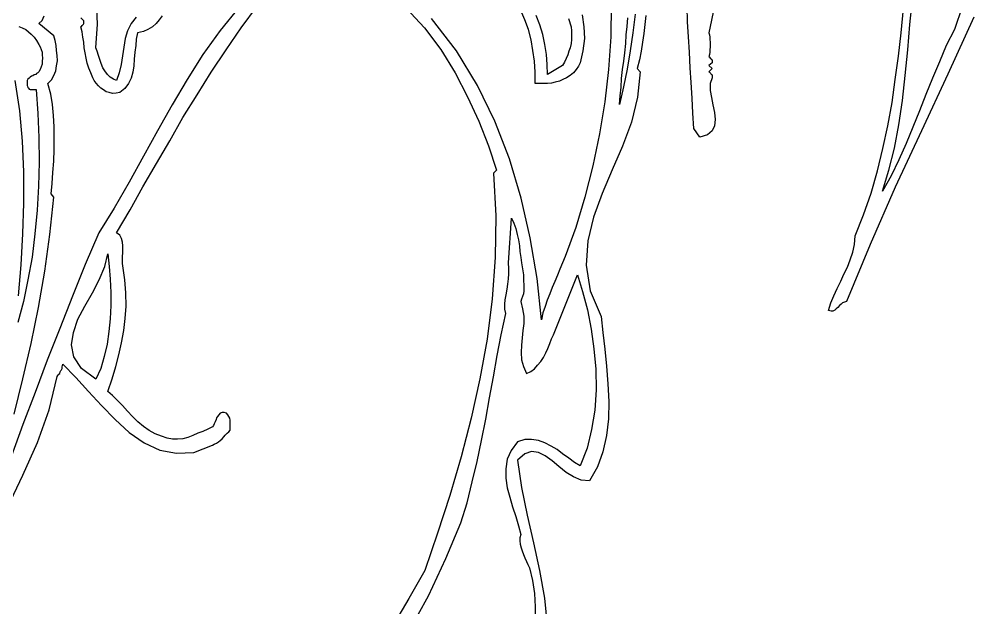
# Model space of a CAD drawing. Extents: x 0.03 to 4.81, y 0.03 to 9.13.
# Drawn here: x 2.317 to 4.418, y 3.101 to 4.398 of the extents above; entities that cross this region are included whole.
import ezdxf

# ---------------------------------------------------------------- set-up
doc = ezdxf.new("R2010")
doc.units = 0
doc.layers.add('1', color=7, linetype='Continuous')

msp = doc.modelspace()

# ---------------------------------------------------------------- linework, layer by layer
for points in [[(3.556, 4.407), (3.56, 4.381), (3.561, 4.355), (3.558, 4.328), (3.552, 4.302), (3.548, 4.294), (3.543, 4.287), (3.537, 4.28), (3.53, 4.274), (3.522, 4.269), (3.514, 4.265), (3.506, 4.261), (3.497, 4.259), (3.489, 4.257), (3.48, 4.256), (3.453, 4.256), (3.453, 4.281), (3.451, 4.305), (3.448, 4.329), (3.444, 4.352), (3.438, 4.375), (3.43, 4.396), (3.421, 4.417)], [(3.847, 4.427), (3.835, 4.368), (3.836, 4.363), (3.837, 4.358), (3.837, 4.353), (3.838, 4.347), (3.838, 4.342), (3.838, 4.336), (3.837, 4.331), (3.837, 4.325), (3.836, 4.32), (3.835, 4.315), (3.836, 4.314), (3.838, 4.312), (3.839, 4.311), (3.84, 4.31), (3.842, 4.308), (3.842, 4.306), (3.842, 4.304), (3.842, 4.302), (3.835, 4.296), (3.842, 4.289), (3.835, 4.282), (3.836, 4.281), (3.838, 4.28), (3.839, 4.278), (3.84, 4.277), (3.842, 4.275), (3.842, 4.273), (3.842, 4.271), (3.842, 4.269), (3.838, 4.256), (3.838, 4.241), (3.841, 4.225), (3.844, 4.209), (3.847, 4.192), (3.849, 4.177), (3.847, 4.163), (3.842, 4.152), (3.832, 4.143), (3.815, 4.138), (3.802, 4.157), (3.8, 4.191), (3.798, 4.224), (3.796, 4.258), (3.794, 4.291), (3.792, 4.325), (3.79, 4.359), (3.788, 4.392), (3.787, 4.426)], [(4.418, 4.402), (4.361, 4.277), (4.303, 4.152), (4.245, 4.028), (4.19, 3.902), (4.138, 3.776), (4.133, 3.775), (4.129, 3.773), (4.126, 3.77), (4.122, 3.767), (4.119, 3.763), (4.115, 3.76), (4.112, 3.757), (4.108, 3.755), (4.104, 3.755), (4.098, 3.756), (4.103, 3.773), (4.11, 3.789), (4.117, 3.805), (4.125, 3.821), (4.132, 3.836), (4.14, 3.852), (4.146, 3.868), (4.152, 3.885), (4.155, 3.902), (4.157, 3.921), (4.175, 3.967), (4.192, 4.015), (4.206, 4.064), (4.218, 4.113), (4.229, 4.163), (4.238, 4.214), (4.245, 4.265), (4.252, 4.316), (4.258, 4.368), (4.263, 4.421)], [(2.632, 4.405), (2.626, 4.396), (2.619, 4.388), (2.611, 4.381), (2.601, 4.375), (2.591, 4.371), (2.578, 4.368), (2.575, 4.354), (2.574, 4.34), (2.572, 4.325), (2.571, 4.31), (2.57, 4.295), (2.568, 4.281), (2.564, 4.268), (2.558, 4.256), (2.55, 4.245), (2.539, 4.236), (2.531, 4.235), (2.523, 4.234), (2.516, 4.236), (2.509, 4.238), (2.503, 4.242), (2.497, 4.246), (2.492, 4.251), (2.487, 4.257), (2.483, 4.263), (2.48, 4.269), (2.475, 4.28), (2.471, 4.29), (2.467, 4.301), (2.465, 4.312), (2.463, 4.324), (2.461, 4.335), (2.46, 4.347), (2.458, 4.358), (2.456, 4.37), (2.453, 4.381), (2.455, 4.382), (2.456, 4.384), (2.458, 4.385), (2.459, 4.387), (2.46, 4.388), (2.46, 4.39), (2.46, 4.392), (2.46, 4.394), (2.453, 4.401)], [(3.696, 4.406), (3.694, 4.386), (3.692, 4.366), (3.689, 4.347), (3.686, 4.327), (3.682, 4.308), (3.677, 4.289), (3.684, 4.282), (3.678, 4.226), (3.665, 4.171), (3.645, 4.118), (3.622, 4.066), (3.6, 4.014), (3.581, 3.962), (3.569, 3.91), (3.565, 3.856), (3.574, 3.8), (3.598, 3.743), (3.602, 3.708), (3.606, 3.671), (3.61, 3.634), (3.613, 3.595), (3.615, 3.556), (3.614, 3.518), (3.61, 3.481), (3.602, 3.445), (3.59, 3.412), (3.572, 3.381), (3.554, 3.383), (3.537, 3.39), (3.521, 3.4), (3.505, 3.413), (3.49, 3.425), (3.475, 3.436), (3.46, 3.444), (3.445, 3.446), (3.43, 3.441), (3.414, 3.427), (3.423, 3.367), (3.435, 3.306), (3.449, 3.245), (3.462, 3.184), (3.473, 3.123), (3.479, 3.063)]]:
    msp.add_lwpolyline(points)
at = {"layer": '1'}
for points in [[(2.575, 4.402), (2.564, 4.388), (2.556, 4.372), (2.551, 4.355), (2.548, 4.336), (2.545, 4.317), (2.542, 4.298), (2.538, 4.28), (2.532, 4.263), (2.525, 4.266), (2.518, 4.27), (2.512, 4.276), (2.506, 4.284), (2.502, 4.291), (2.498, 4.3), (2.495, 4.309), (2.492, 4.318), (2.489, 4.327), (2.486, 4.335), (2.49, 4.387), (2.488, 4.436)], [(4.392, 4.425), (4.375, 4.375), (4.357, 4.34), (4.342, 4.304), (4.327, 4.268), (4.312, 4.232), (4.298, 4.196), (4.284, 4.16), (4.269, 4.124), (4.253, 4.088), (4.236, 4.053), (4.217, 4.019), (4.231, 4.065), (4.243, 4.114), (4.253, 4.165), (4.261, 4.219), (4.267, 4.274), (4.273, 4.33), (4.277, 4.386), (4.283, 4.442)], [(2.293, 3.324), (2.326, 3.394), (2.358, 3.466), (2.384, 3.538), (2.401, 3.611), (2.403, 3.613), (2.405, 3.616), (2.407, 3.618), (2.408, 3.621), (2.409, 3.624), (2.411, 3.626), (2.412, 3.629), (2.412, 3.632), (2.413, 3.635), (2.414, 3.638), (2.442, 3.609), (2.47, 3.578), (2.499, 3.547), (2.529, 3.516), (2.56, 3.488), (2.593, 3.465), (2.627, 3.449), (2.664, 3.442), (2.702, 3.444), (2.743, 3.46), (2.747, 3.462), (2.752, 3.464), (2.756, 3.467), (2.76, 3.47), (2.764, 3.474), (2.768, 3.478), (2.771, 3.482), (2.775, 3.486), (2.779, 3.489), (2.782, 3.493), (2.782, 3.497), (2.782, 3.502), (2.782, 3.506), (2.782, 3.511), (2.782, 3.515), (2.781, 3.519), (2.779, 3.523), (2.777, 3.527), (2.774, 3.53), (2.769, 3.532), (2.764, 3.532), (2.76, 3.53), (2.757, 3.527), (2.754, 3.523), (2.752, 3.52), (2.751, 3.516), (2.749, 3.511), (2.747, 3.507), (2.745, 3.503), (2.743, 3.5), (2.733, 3.495), (2.722, 3.49), (2.711, 3.486), (2.7, 3.481), (2.689, 3.477), (2.678, 3.474), (2.666, 3.473), (2.655, 3.473), (2.643, 3.475), (2.631, 3.48), (2.617, 3.485), (2.604, 3.492), (2.591, 3.501), (2.579, 3.511), (2.567, 3.523), (2.556, 3.535), (2.545, 3.547), (2.534, 3.558), (2.523, 3.569), (2.513, 3.578), (2.522, 3.606), (2.53, 3.633), (2.537, 3.659), (2.543, 3.685), (2.548, 3.712), (2.551, 3.739), (2.553, 3.766), (2.552, 3.795), (2.55, 3.824), (2.546, 3.855), (2.545, 3.86), (2.545, 3.867), (2.545, 3.875), (2.546, 3.883), (2.546, 3.891), (2.546, 3.899), (2.545, 3.907), (2.543, 3.915), (2.539, 3.922), (2.532, 3.927), (2.562, 3.978), (2.59, 4.029), (2.62, 4.08), (2.649, 4.13), (2.678, 4.181), (2.709, 4.231), (2.74, 4.281), (2.773, 4.33), (2.806, 4.379), (2.842, 4.427)], [(2.802, 4.424), (2.76, 4.373), (2.722, 4.32), (2.687, 4.265), (2.654, 4.209), (2.622, 4.152), (2.591, 4.096), (2.56, 4.039), (2.527, 3.982), (2.493, 3.927), (2.463, 3.858), (2.435, 3.788), (2.407, 3.717), (2.379, 3.647), (2.353, 3.576), (2.326, 3.505), (2.3, 3.434)], [(3.169, 4.422), (3.209, 4.379), (3.245, 4.331), (3.277, 4.28), (3.304, 4.227), (3.329, 4.173), (3.35, 4.119), (3.368, 4.065)], [(3.62, 4.43), (3.619, 4.359), (3.614, 4.287), (3.606, 4.216), (3.594, 4.145), (3.58, 4.075), (3.562, 4.006), (3.542, 3.939), (3.519, 3.875), (3.513, 3.861), (3.507, 3.847), (3.502, 3.834), (3.496, 3.82), (3.49, 3.807), (3.485, 3.793), (3.479, 3.779), (3.475, 3.765), (3.47, 3.751), (3.467, 3.736), (3.457, 3.827), (3.442, 3.916), (3.422, 4.004), (3.396, 4.09), (3.364, 4.173), (3.326, 4.252), (3.28, 4.328), (3.225, 4.399)], [(2.307, 3.528), (2.326, 3.606), (2.344, 3.684), (2.36, 3.763), (2.374, 3.843), (2.385, 3.924), (2.394, 4.006), (2.388, 4.013), (2.39, 4.036), (2.392, 4.06), (2.394, 4.085), (2.395, 4.111), (2.395, 4.136), (2.395, 4.161), (2.393, 4.186), (2.391, 4.21), (2.387, 4.233), (2.381, 4.256), (2.389, 4.264), (2.394, 4.274), (2.398, 4.284), (2.4, 4.295), (2.402, 4.306), (2.401, 4.318), (2.4, 4.329), (2.399, 4.34), (2.397, 4.351), (2.394, 4.361), (2.361, 4.388), (2.368, 4.395), (2.373, 4.405)], [(3.532, 4.381), (3.533, 4.372), (3.533, 4.362), (3.533, 4.353), (3.532, 4.344), (3.53, 4.335), (3.527, 4.327), (3.525, 4.319), (3.521, 4.311), (3.517, 4.303), (3.513, 4.296), (3.48, 4.276), (3.479, 4.298), (3.478, 4.32), (3.474, 4.342), (3.47, 4.364), (3.463, 4.385), (3.455, 4.406)], [(3.526, 4.399), (3.532, 4.381)], [(3.673, 4.409), (3.668, 4.368), (3.662, 4.328), (3.655, 4.288), (3.647, 4.249), (3.638, 4.21), (3.64, 4.229), (3.642, 4.248), (3.643, 4.267), (3.645, 4.287), (3.648, 4.305), (3.65, 4.324), (3.652, 4.344), (3.653, 4.363), (3.655, 4.382), (3.657, 4.401)], [(2.317, 4.382), (2.324, 4.379), (2.332, 4.375), (2.338, 4.37), (2.344, 4.365), (2.351, 4.358), (2.356, 4.351), (2.361, 4.342)], [(2.361, 4.342), (2.364, 4.337), (2.366, 4.331), (2.368, 4.325), (2.368, 4.319), (2.369, 4.312), (2.368, 4.305), (2.368, 4.299), (2.366, 4.293), (2.364, 4.287), (2.361, 4.282), (2.359, 4.28), (2.356, 4.278), (2.354, 4.276), (2.351, 4.275), (2.348, 4.273), (2.345, 4.272), (2.342, 4.27), (2.34, 4.268), (2.337, 4.266), (2.335, 4.263), (2.335, 4.26), (2.335, 4.257), (2.335, 4.254), (2.335, 4.252), (2.336, 4.25), (2.337, 4.247), (2.338, 4.246), (2.34, 4.244), (2.342, 4.243), (2.355, 4.243), (2.359, 4.19), (2.361, 4.137), (2.362, 4.083), (2.36, 4.03), (2.357, 3.977), (2.352, 3.925), (2.346, 3.874), (2.337, 3.824), (2.327, 3.776), (2.315, 3.73)], [(2.316, 3.789), (2.322, 3.857), (2.326, 3.925), (2.328, 3.993), (2.328, 4.062), (2.325, 4.129), (2.319, 4.196), (2.309, 4.263)], [(3.368, 4.065), (3.361, 4.059), (3.366, 3.965), (3.365, 3.873), (3.358, 3.782), (3.347, 3.693), (3.331, 3.606), (3.312, 3.519), (3.29, 3.434), (3.265, 3.349), (3.238, 3.266), (3.21, 3.184), (3.175, 3.122), (3.136, 3.056)], [(3.173, 3.046), (3.218, 3.128), (3.256, 3.21), (3.289, 3.289), (3.303, 3.333), (3.314, 3.379), (3.325, 3.424), (3.335, 3.47), (3.344, 3.517), (3.352, 3.564), (3.361, 3.61), (3.369, 3.657), (3.378, 3.703), (3.388, 3.75), (3.386, 3.759), (3.386, 3.77), (3.387, 3.78), (3.389, 3.791), (3.391, 3.803), (3.393, 3.814), (3.394, 3.826), (3.395, 3.837), (3.395, 3.849), (3.394, 3.861), (3.401, 3.96), (3.406, 3.949), (3.41, 3.937), (3.413, 3.924), (3.416, 3.912), (3.418, 3.899), (3.419, 3.886), (3.421, 3.873), (3.423, 3.861), (3.425, 3.848), (3.427, 3.835)], [(2.486, 3.605), (2.455, 3.629), (2.438, 3.654), (2.433, 3.681), (2.437, 3.708), (2.447, 3.737), (2.462, 3.766), (2.479, 3.795), (2.494, 3.824), (2.506, 3.853), (2.513, 3.881), (2.516, 3.853), (2.518, 3.825), (2.519, 3.796), (2.519, 3.767), (2.518, 3.738), (2.515, 3.71), (2.511, 3.682), (2.505, 3.655), (2.497, 3.629), (2.486, 3.605)], [(3.427, 3.835), (3.427, 3.831), (3.427, 3.826), (3.427, 3.82), (3.428, 3.814), (3.428, 3.807), (3.428, 3.8), (3.427, 3.793), (3.425, 3.787), (3.423, 3.781), (3.421, 3.776), (3.425, 3.76), (3.428, 3.744), (3.428, 3.728), (3.426, 3.712), (3.424, 3.696), (3.423, 3.68), (3.422, 3.664), (3.423, 3.648), (3.427, 3.633), (3.434, 3.618), (3.443, 3.622), (3.451, 3.628), (3.458, 3.636), (3.465, 3.644), (3.471, 3.653), (3.476, 3.663), (3.481, 3.673), (3.485, 3.684), (3.489, 3.694), (3.493, 3.703), (3.546, 3.835), (3.557, 3.798), (3.568, 3.758), (3.576, 3.715), (3.582, 3.672), (3.586, 3.627), (3.587, 3.582), (3.584, 3.537), (3.577, 3.494), (3.567, 3.453), (3.552, 3.414), (3.539, 3.422), (3.527, 3.431), (3.513, 3.441), (3.501, 3.45), (3.488, 3.458), (3.474, 3.465), (3.46, 3.47), (3.445, 3.472), (3.43, 3.472), (3.414, 3.467), (3.4, 3.448), (3.391, 3.429), (3.388, 3.408), (3.388, 3.387), (3.391, 3.366), (3.397, 3.345), (3.403, 3.324), (3.41, 3.303), (3.416, 3.282), (3.421, 3.263), (3.419, 3.256), (3.419, 3.249), (3.42, 3.242), (3.422, 3.234), (3.424, 3.227), (3.427, 3.219), (3.43, 3.212), (3.434, 3.204), (3.437, 3.197), (3.44, 3.19), (3.447, 3.162), (3.451, 3.133), (3.453, 3.104), (3.453, 3.074)]]:
    msp.add_lwpolyline(points, dxfattribs=at)

doc.saveas('drawing.dxf')
